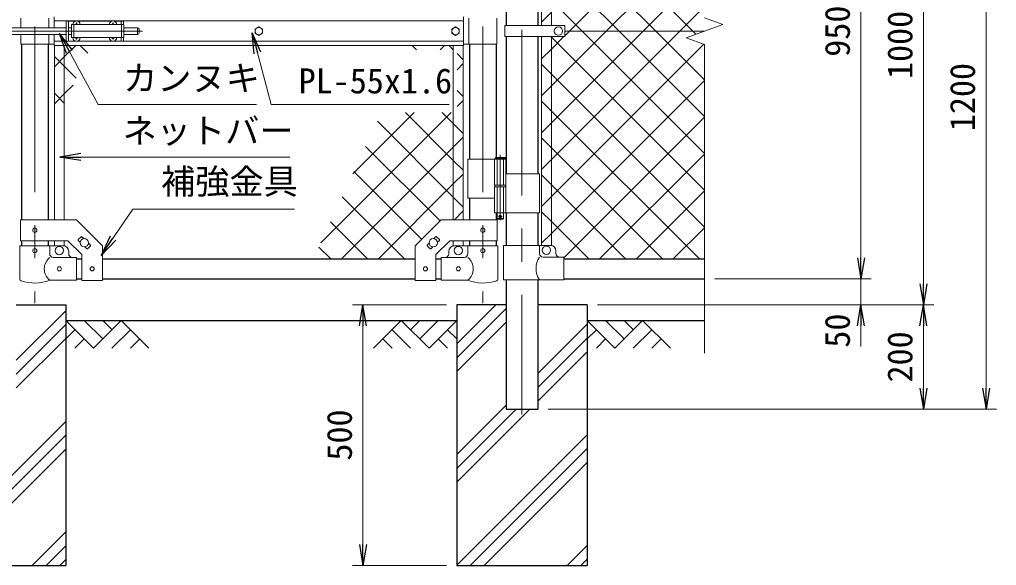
# Model space of a CAD drawing. Units: millimetres, scale not verified. Extents: x -4200 to 4200, y -2970 to 2970.
# Drawn here: x -2565 to -692, y -1039 to 9 of the extents above; entities that cross this region are included whole.
import ezdxf
from ezdxf.enums import TextEntityAlignment as Align

# ---------------------------------------------------------------- set-up
doc = ezdxf.new("R2010")
doc.units = ezdxf.units.MM
doc.header["$LTSCALE"] = 10
doc.linetypes.add('DASHED', pattern=[7.5, 6, -1.5])
doc.linetypes.add('USER1', pattern=[50.8, 31.75, -6.35, 6.35, -6.35])
for name, color, linetype, lineweight in [('0-1_D-BMK', 2, 'USER1', 13), ('0-2_D-STR1', 1, 'Continuous', 25), ('0-3_D-STR3', 3, 'Continuous', 13), ('0-4_D-DCR-HCH', 7, 'Continuous', 13), ('0-5_D-BGD', 7, 'Continuous', 25), ('0-6_D-STR4', 7, 'Continuous', 25), ('0-7_D-STR-DIM', 7, 'Continuous', 13), ('0-A_D-STR2', 7, 'Continuous', 13), ('0-B_D-STR-TXT', 7, 'Continuous', 13)]:
    doc.layers.add(name, color=color, linetype=linetype, lineweight=lineweight)
doc.layers.add('0-8_0', color=7, linetype='Continuous')
doc.styles.add('ＭＳ ゴシック', font='')
doc.styles.get('ＭＳ ゴシック').set_extended_font_data('MS Gothic')

# ---------------------------------------------------------------- blocks, each defined once
blk = doc.blocks.new('_Open')
at = {"layer": '0-8_0'}
blk.add_line((-10, 1.667), (0, 0), dxfattribs=at)
blk.add_lwpolyline([(-10, -1.667), (0, 0), (-10, 0)], dxfattribs=at)

msp = doc.modelspace()

# ---------------------------------------------------------------- linework, layer by layer
at = {"layer": '0-1_D-BMK'}
for p, q in [((-2535.9, 503.1), (-2535.9, -535.29)), ((-1676.7, 503.1), (-1676.7, -535.29)), ((-1601.55, 496.61), (-1601.55, -749.21)), ((-2646.59, -13.63), (-2326.59, -13.63)), ((-1643.14, -251.21), (-1643.14, -376.1)), ((-1646.76, -369.13), (-1639.51, -369.13))]:
    msp.add_line(p, q, dxfattribs=at)
at = {"layer": '0-2_D-STR1'}
for p, q in [((-1631.8, 203.87), (-1631.8, -3.13)), ((-1571.3, 203.87), (-1571.3, -3.13)), ((-1631.8, -24.13), (-1631.8, -287.13)), ((-1571.3, -24.13), (-1571.3, -287.13)), ((-2561.3, -38.63), (-2561.3, -375.58)), ((-2510.5, -38.63), (-2510.5, -375.58)), ((-1702.1, -38.63), (-1702.1, -259.13)), ((-1651.3, -38.63), (-1651.3, -256.13)), ((-1702.1, -334.13), (-1702.1, -375.58)), ((-1651.3, -362.13), (-1651.3, -375.58)), ((-1631.8, -362.13), (-1631.8, -424.93)), ((-1571.3, -362.13), (-1571.3, -424.93)), ((-2561.3, -415.58), (-2561.3, -425.63)), ((-2510.5, -415.58), (-2510.5, -425.63)), ((-1702.1, -415.58), (-1702.1, -425.63)), ((-1651.3, -415.58), (-1651.3, -425.63)), ((-2455.9, -450.63), (-2445.9, -450.63)), ((-2405.9, -450.63), (-1806.7, -450.63)), ((-1766.7, -450.63), (-1756.7, -450.63)), ((-1521.55, -450.63), (-1251.55, -450.63)), ((-2455.9, -488.63), (-2445.9, -488.63)), ((-2405.9, -488.63), (-1806.7, -488.63)), ((-1766.7, -488.63), (-1756.7, -488.63)), ((-1631.8, -490.93), (-1631.8, -738.63)), ((-1571.3, -490.93), (-1571.3, -738.63)), ((-1521.55, -488.63), (-1251.55, -488.63)), ((-1631.8, -738.63), (-1571.3, -738.63))]:
    msp.add_line(p, q, dxfattribs=at)
at = {"layer": '0-3_D-STR3'}
for p, q in [((-1564.05, 399.07), (-1564.05, -3.13)), ((-1545.05, 399.07), (-1545.05, -3.13)), ((-2562.9, 11.37), (-2562.9, -7.13)), ((-2508.9, 11.37), (-2508.9, -7.13)), ((-2498.8, -7.13), (-2498.8, 13.87)), ((-2498.8, 5.87), (-1713.8, 5.87)), ((-2475.9, 5.37), (-2475.9, -32.63)), ((-2475.9, 5.37), (-2458.49, 5.37)), ((-2471.4, 5.37), (-2471.4, -32.63)), ((-2456.29, 2.02), (-2456.31, 0.72)), ((-2456.29, 2.02), (-2455.5, 2.02)), ((-2455.5, 2.02), (-2455.48, 0.72)), ((-2453.3, 5.37), (-2388.49, 5.37)), ((-2386.29, 2.02), (-2386.31, 0.72)), ((-2386.29, 2.02), (-2385.5, 2.02)), ((-2385.5, 2.02), (-2385.48, 0.72)), ((-2383.3, 5.37), (-2365.9, 5.37)), ((-2370.4, 5.37), (-2370.4, -1.13)), ((-2365.9, 5.37), (-2365.9, -1.13)), ((-1713.8, -41.13), (-1713.8, 13.87)), ((-1703.7, 11.37), (-1703.7, -38.63)), ((-1649.7, 11.37), (-1649.7, -38.63)), ((-2599.25, -7.13), (-2475.9, -7.13)), ((-2471.4, -7.13), (-2465.4, -7.13)), ((-2465.4, -1.13), (-2465.4, -26.13)), ((-2465.4, -1.13), (-2365.4, -1.13)), ((-2457.75, -0.72), (-2459.05, -0.74)), ((-2459.05, -0.74), (-2459.05, -1.13)), ((-2387.75, -0.72), (-2389.05, -0.74)), ((-2389.05, -0.74), (-2389.05, -1.13)), ((-2384.04, -0.72), (-2382.75, -0.74)), ((-2382.75, -0.74), (-2382.75, -1.13)), ((-2365.4, -1.13), (-2365.4, -26.13)), ((-2365.4, -7.13), (-2338.9, -7.13)), ((-2338.9, -7.13), (-2338.9, -20.13)), ((-2335.9, -10.13), (-2335.9, -17.13)), ((-1634.35, -3.13), (-1634.35, -24.13)), ((-1634.35, -3.13), (-1519.55, -3.13)), ((-1519.55, -3.13), (-1519.55, -24.13)), ((-1251.55, -13.63), (-1519.55, -13.63)), ((-2599.25, -20.13), (-2475.9, -20.13)), ((-2562.9, -20.13), (-2562.9, -38.63)), ((-2508.9, -20.13), (-2508.9, -38.63)), ((-2498.8, -41.13), (-2498.8, -20.13)), ((-2498.8, -33.13), (-1713.8, -33.13)), ((-2475.9, -32.63), (-2458.49, -32.63)), ((-2471.4, -20.13), (-2465.4, -20.13)), ((-2465.4, -26.13), (-2365.4, -26.13)), ((-2459.05, -26.53), (-2459.05, -26.13)), ((-2457.75, -26.55), (-2459.05, -26.53)), ((-2456.29, -29.28), (-2456.31, -27.99)), ((-2456.29, -29.28), (-2455.5, -29.28)), ((-2455.5, -29.28), (-2455.48, -27.99)), ((-2454.04, -26.55), (-2452.75, -26.53)), ((-2453.3, -32.63), (-2388.49, -32.63)), ((-2452.75, -26.53), (-2452.75, -26.13)), ((-2389.05, -26.53), (-2389.05, -26.13)), ((-2387.75, -26.55), (-2389.05, -26.53)), ((-2386.29, -29.28), (-2386.31, -27.99)), ((-2386.29, -29.28), (-2385.5, -29.28)), ((-2385.5, -29.28), (-2385.48, -27.99)), ((-2384.04, -26.55), (-2382.75, -26.53)), ((-2383.3, -32.63), (-2365.9, -32.63)), ((-2382.75, -26.53), (-2382.75, -26.13)), ((-2370.4, -26.13), (-2370.4, -32.63)), ((-2365.9, -26.13), (-2365.9, -32.63)), ((-2365.4, -20.13), (-2338.9, -20.13)), ((-1634.35, -24.13), (-1519.55, -24.13)), ((-1564.05, -424.93), (-1564.05, -24.13)), ((-1545.05, -424.93), (-1545.05, -24.13)), ((-2562.9, -38.63), (-2498.8, -38.63)), ((-2498.8, -41.13), (-1713.8, -41.13)), ((-2498.4, -41.13), (-2498.4, -375.58)), ((-2479.4, -41.13), (-2479.4, -375.58)), ((-1733.2, -41.13), (-1733.2, -375.58)), ((-1714.2, -41.13), (-1714.2, -375.58)), ((-1649.7, -38.63), (-1713.8, -38.63)), ((-1705.25, -259.13), (-1705.25, -334.13)), ((-1705.25, -259.13), (-1632.34, -259.13)), ((-1653.94, -259.13), (-1653.94, -309.13)), ((-1633.14, -257.13), (-1653.14, -257.13)), ((-1652.14, -256.13), (-1634.14, -256.13)), ((-1633.14, -257.13), (-1634.14, -256.13)), ((-1633.14, -257.13), (-1633.14, -259.13)), ((-1632.34, -259.13), (-1632.34, -309.13)), ((-1632.34, -287.13), (-1568, -287.13)), ((-1568, -287.13), (-1568, -362.13)), ((-1653.94, -309.13), (-1632.34, -309.13)), ((-1653.94, -312.13), (-1632.34, -312.13)), ((-1653.94, -312.13), (-1653.94, -362.13)), ((-1653.64, -309.13), (-1653.64, -312.13)), ((-1653.64, -312.13), (-1632.64, -312.13)), ((-1632.64, -309.13), (-1632.64, -312.13)), ((-1632.34, -312.13), (-1632.34, -362.13)), ((-1705.25, -334.13), (-1654.05, -334.13)), ((-1653.94, -362.13), (-1568, -362.13)), ((-1649.14, -362.13), (-1649.14, -373.13)), ((-1648.14, -374.13), (-1649.14, -373.13)), ((-1648.14, -374.13), (-1638.14, -374.13)), ((-1638.14, -374.13), (-1637.14, -373.13)), ((-2563.6, -415.58), (-2563.6, -375.58)), ((-1649, -415.58), (-1649, -375.58)), ((-2452.56, -413.57), (-2446.91, -407.92)), ((-2445.49, -407.92), (-2441.78, -411.63)), ((-1767.1, -407.92), (-1770.82, -411.63)), ((-1760.03, -413.57), (-1765.69, -407.92)), ((-2564.45, -425.63), (-2507.35, -425.63)), ((-2564.45, -425.63), (-2564.45, -489.33)), ((-2563.6, -415.58), (-2472.46, -415.58)), ((-2507.35, -425.63), (-2507.35, -440.63)), ((-2507.35, -425.63), (-2480.9, -425.63)), ((-2498.4, -415.58), (-2498.4, -425.63)), ((-2479.4, -415.58), (-2479.4, -425.63)), ((-2472.46, -415.58), (-2445.9, -442.15)), ((-2452.56, -414.99), (-2448.85, -418.7)), ((-2440.02, -427.53), (-2436.3, -431.25)), ((-2434.89, -431.25), (-2429.23, -425.59)), ((-2432.94, -420.46), (-2429.23, -424.18)), ((-2405.9, -491.83), (-2405.9, -425.58)), ((-1806.7, -491.83), (-1806.7, -425.58)), ((-1779.65, -420.46), (-1783.36, -424.18)), ((-1777.71, -431.25), (-1783.36, -425.59)), ((-1772.58, -427.53), (-1776.29, -431.25)), ((-1740.13, -415.58), (-1766.7, -442.15)), ((-1760.03, -414.99), (-1763.74, -418.7)), ((-1649, -415.58), (-1740.13, -415.58)), ((-1733.2, -415.58), (-1733.2, -425.63)), ((-1705.25, -425.63), (-1731.7, -425.63)), ((-1714.2, -415.58), (-1714.2, -425.63)), ((-1648.15, -425.63), (-1705.25, -425.63)), ((-1705.25, -425.63), (-1705.25, -440.63)), ((-1648.15, -425.63), (-1648.15, -489.33)), ((-1637.25, -424.93), (-1546.55, -424.93)), ((-1637.25, -424.93), (-1637.25, -490.93)), ((-1568.15, -424.93), (-1568.15, -439.93)), ((-2455.9, -447.63), (-2500.35, -447.63)), ((-2470.9, -440.63), (-2470.9, -435.63)), ((-2455.9, -491.63), (-2455.9, -447.63)), ((-2445.9, -491.83), (-2445.9, -442.15)), ((-1766.7, -491.83), (-1766.7, -442.15)), ((-1756.7, -447.63), (-1712.25, -447.63)), ((-1756.7, -491.63), (-1756.7, -447.63)), ((-1741.7, -440.63), (-1741.7, -435.63)), ((-1561.15, -446.93), (-1521.55, -446.93)), ((-1536.55, -434.93), (-1536.55, -439.93)), ((-1521.55, -446.93), (-1521.55, -490.93)), ((-2455.9, -491.63), (-2507.35, -491.63)), ((-2445.9, -491.83), (-2405.9, -491.83)), ((-1766.7, -491.83), (-1806.7, -491.83)), ((-1756.7, -491.63), (-1705.25, -491.63)), ((-1637.25, -490.93), (-1521.55, -490.93))]:
    msp.add_line(p, q, dxfattribs=at)
at = {"layer": '0-3_D-STR3', "linetype": 'DASHED'}
for p, q in [((-2460.9, -1.13), (-2460.9, -26.13)), ((-2369.9, -1.13), (-2369.9, -26.13)), ((-1649.44, -259.13), (-1649.44, -309.13)), ((-1636.84, -259.13), (-1636.84, -309.13)), ((-1649.44, -312.13), (-1649.44, -362.13)), ((-1636.84, -312.13), (-1636.84, -362.13))]:
    msp.add_line(p, q, dxfattribs=at)
at = {"layer": '0-3_D-STR3'}
for points in [[(-2454.04, -0.72), (-2452.75, -0.74), (-2452.75, -1.13)], [(-1652.14, -256.13), (-1653.14, -257.13), (-1653.14, -259.13)], [(-1637.14, -362.13), (-1637.14, -373.13), (-1649.14, -373.13)], [(-2563.6, -375.58), (-2455.9, -375.58), (-2405.9, -425.58)], [(-1649, -375.58), (-1756.7, -375.58), (-1806.7, -425.58)]]:
    msp.add_lwpolyline(points, dxfattribs=at)
for points in [[(-2106.3, -5.53), (-2113.31, -9.58), (-2113.31, -17.68), (-2106.3, -21.73), (-2099.28, -17.68), (-2099.28, -9.58)], [(-1728.8, -5.53), (-1735.81, -9.58), (-1735.81, -17.68), (-1728.8, -21.73), (-1721.78, -17.68), (-1721.78, -9.58)]]:
    msp.add_lwpolyline(points, close=True, dxfattribs=at)
for centre, radius in [((-2106.3, -13.63), 7.03), ((-1728.8, -13.63), 7.03), ((-1531.55, -13.63), 8), ((-1643.14, -369.13), 2.5), ((-2535.9, -395.58), 4), ((-1676.7, -395.58), 4), ((-2440.9, -419.58), 8), ((-1771.7, -419.58), 8), ((-2535.9, -434.63), 4), ((-2488.9, -434.63), 8), ((-1723.7, -434.63), 8), ((-1676.7, -434.63), 4), ((-1554.55, -433.93), 8), ((-2488.9, -469.63), 4), ((-2425.9, -469.58), 4), ((-1786.7, -469.58), 4), ((-1723.7, -469.63), 4)]:
    msp.add_circle(centre, radius, dxfattribs=at)
for centre, radius, start, end in [((-2455.9, -1.13), 7, 0, 180), ((-2457.8, 0.77), 1.49, 270, 0), ((-2453.99, 0.77), 1.49, 180, 270), ((-2385.9, -1.13), 7, 0, 180), ((-2387.8, 0.77), 1.49, 270, 0), ((-2383.99, 0.77), 1.49, 180, 270), ((-2338.9, -10.13), 3, 0, 90), ((-2338.9, -17.13), 3, 270, 0), ((-2455.9, -26.13), 7, 180, 0), ((-2457.8, -28.04), 1.49, 0, 90), ((-2453.99, -28.04), 1.49, 90, 180), ((-2385.9, -26.13), 7, 180, 0), ((-2387.8, -28.04), 1.49, 0, 90), ((-2383.99, -28.04), 1.49, 90, 180), ((-2446.2, -408.62), 1, 45, 135), ((-1766.39, -408.62), 1, 45, 135), ((-2480.9, -435.63), 10, 0, 90), ((-2451.86, -414.28), 1, 135, 225), ((-2429.94, -424.89), 1, 315, 45), ((-1782.66, -424.89), 1, 135, 225), ((-1760.74, -414.28), 1, 315, 45), ((-1731.7, -435.63), 10, 90, 180), ((-1546.55, -434.93), 10, 0, 90), ((-2489.15, -469.63), 28.55, 129.59418, 230.40582), ((-2500.35, -440.63), 7, 180, 270), ((-2463.9, -440.63), 7, 180, 270), ((-2435.59, -430.54), 1, 225, 315), ((-1777, -430.54), 1, 225, 315), ((-1748.7, -440.63), 7, 270, 0), ((-1712.25, -440.63), 7, 270, 0), ((-1723.44, -469.63), 28.55, 309.59418, 50.40582), ((-1533.93, -468.93), 40.68, 147.25964, 212.74036), ((-1561.15, -439.93), 7, 180, 270), ((-1529.55, -439.93), 7, 180, 270), ((-2561.15, -489.33), 3.3, 180, 250.77949), ((-2535.9, -416.9), 80, 250.77949, 290.9084), ((-1676.7, -416.9), 80, 249.0916, 289.22051), ((-1651.45, -489.33), 3.3, 289.22051, 0)]:
    msp.add_arc(centre, radius, start, end, dxfattribs=at)
at = {"layer": '0-4_D-DCR-HCH'}
for p, q in [((-1726.55, -613.67), (-1651.5, -538.63)), ((-2571.3, -644.9), (-2476.55, -550.15)), ((-1726.55, -640.19), (-1631.8, -545.44)), ((-2571.3, -671.41), (-2476.55, -576.66)), ((-2423.33, -621.84), (-2476.55, -568.63)), ((-2405.6, -604.11), (-2441.07, -568.63)), ((-2370.12, -568.63), (-2423.33, -621.84)), ((-2387.77, -586.46), (-2405.6, -568.63)), ((-2370.12, -568.63), (-2316.91, -621.84)), ((-1832.97, -568.63), (-1886.18, -621.84)), ((-1832.97, -568.63), (-1779.76, -621.84)), ((-1815.23, -586.37), (-1797.5, -568.63)), ((-1797.5, -604.11), (-1762.02, -568.63)), ((-1779.76, -621.84), (-1726.55, -568.63)), ((-1726.55, -666.71), (-1631.8, -571.96)), ((-1571.3, -670.56), (-1476.55, -575.81)), ((-1423.33, -621.84), (-1476.55, -568.63)), ((-1405.6, -604.11), (-1441.07, -568.63)), ((-1370.12, -568.63), (-1423.33, -621.84)), ((-1387.77, -586.46), (-1405.6, -568.63)), ((-1370.12, -568.63), (-1316.91, -621.84)), ((-2458.81, -586.37), (-2476.55, -604.03)), ((-2352.38, -586.37), (-2388.02, -621.84)), ((-1850.71, -586.37), (-1815.07, -621.84)), ((-1744.28, -586.37), (-1726.55, -604.03)), ((-1458.81, -586.37), (-1476.55, -604.03)), ((-1352.38, -586.37), (-1388.02, -621.84)), ((-2571.3, -697.93), (-2476.55, -603.18)), ((-2441.07, -604.11), (-2458.89, -621.84)), ((-2334.65, -604.11), (-2352.47, -621.84)), ((-1868.44, -604.11), (-1850.63, -621.84)), ((-1762.02, -604.11), (-1744.2, -621.84)), ((-1571.3, -697.07), (-1476.55, -602.32)), ((-1441.07, -604.11), (-1458.89, -621.84)), ((-1334.65, -604.11), (-1352.47, -621.84)), ((-1571.3, -723.59), (-1476.55, -628.84)), ((-1726.55, -825.81), (-1631.8, -731.06)), ((-1726.55, -878.84), (-1586.34, -738.63)), ((-1726.55, -852.32), (-1612.86, -738.63)), ((-2726.55, -1012.28), (-2476.55, -762.28)), ((-2726.38, -1038.63), (-2476.55, -788.79)), ((-1726.55, -1037.94), (-1476.55, -787.94)), ((-2699.87, -1038.63), (-2476.55, -815.31)), ((-1700.72, -1038.63), (-1476.55, -814.45)), ((-1674.21, -1038.63), (-1476.55, -840.97)), ((-2540.77, -1038.63), (-2476.55, -974.41)), ((-2514.25, -1038.63), (-2476.55, -1000.93)), ((-1515.11, -1038.63), (-1476.55, -1000.07)), ((-2487.74, -1038.63), (-2476.55, -1027.44)), ((-1488.59, -1038.63), (-1476.55, -1026.59))]:
    msp.add_line(p, q, dxfattribs=at)
at = {"layer": '0-5_D-BGD'}
for p, q in [((-2476.55, -568.63), (-1726.55, -568.63)), ((-1476.55, -568.63), (-1251.55, -568.63))]:
    msp.add_line(p, q, dxfattribs=at)
at = {"layer": '0-6_D-STR4'}
for p, q in [((-2571.3, -538.63), (-2476.55, -538.63)), ((-2476.55, -538.63), (-2476.55, -1038.63)), ((-1726.55, -538.63), (-1726.55, -1038.63)), ((-1631.8, -538.63), (-1726.55, -538.63)), ((-1476.55, -538.63), (-1571.3, -538.63)), ((-1476.55, -538.63), (-1476.55, -1038.63)), ((-2726.55, -1038.63), (-2476.55, -1038.63)), ((-1726.55, -1038.63), (-1476.55, -1038.63))]:
    msp.add_line(p, q, dxfattribs=at)
at = {"layer": '0-7_D-STR-DIM'}
for p, q in [((-951.55, -448.63), (-951.55, 421.37)), ((-831.55, -498.63), (-831.55, 421.37)), ((-711.55, -698.63), (-711.55, 421.37)), ((-1216.31, -0.81), (-1251.55, 12.02)), ((-1286.78, -26.46), (-1216.31, -0.81)), ((-1251.55, -39.28), (-1286.78, -26.46)), ((-1251.55, -631.63), (-1251.55, -39.28)), ((-951.55, -448.63), (-951.55, -408.63)), ((-1231.55, -488.63), (-931.55, -488.63)), ((-1231.55, -488.63), (-931.55, -488.63)), ((-951.55, -538.63), (-951.55, -488.63)), ((-1746.55, -538.63), (-1926.55, -538.63)), ((-1456.55, -538.63), (-931.55, -538.63)), ((-1456.55, -538.63), (-811.55, -538.63)), ((-1456.55, -538.63), (-811.55, -538.63)), ((-1906.55, -578.63), (-1906.55, -998.63)), ((-951.55, -578.63), (-951.55, -618.63)), ((-831.55, -578.63), (-831.55, -698.63)), ((-1551.3, -738.63), (-691.55, -738.63)), ((-1551.3, -738.63), (-811.55, -738.63)), ((-1746.55, -1038.63), (-1926.55, -1038.63))]:
    msp.add_line(p, q, dxfattribs=at)
at = {"layer": '0-A_D-STR2'}
for p, q in [((-1344.73, -13.63), (-1545.05, 186.68)), ((-1439.98, -13.63), (-1251.55, 174.8)), ((-1415.44, -13.63), (-1545.05, 115.97)), ((-1369.27, -13.63), (-1251.55, 104.09)), ((-1486.15, -13.63), (-1545.05, 45.26)), ((-1564.05, 3.72), (-1545.05, 22.72)), ((-1298.56, -13.63), (-1251.55, 33.38)), ((-1545.05, -118.7), (-1439.98, -13.63)), ((-1545.05, -189.41), (-1369.27, -13.63)), ((-1545.05, -260.12), (-1298.56, -13.63)), ((-1251.55, -248.24), (-1486.15, -13.63)), ((-1251.55, -177.53), (-1415.44, -13.63)), ((-1251.55, -106.82), (-1344.73, -13.63)), ((-2434.02, -55.72), (-2448.6, -41.13)), ((-1803.8, -49.54), (-1811.4, -41.94)), ((-1758.73, -49.54), (-1750.32, -41.13)), ((-2479.4, -81.05), (-2498.4, -62.05)), ((-1714.2, -68.43), (-1726.07, -56.56)), ((-2456.51, -103.94), (-2479.4, -81.05)), ((-1726.07, -87.59), (-1714.2, -75.71)), ((-1714.2, -139.14), (-1726.07, -127.27)), ((-1564.05, -137.7), (-1545.05, -118.7)), ((-2479.4, -151.76), (-2498.4, -132.76)), ((-1726.07, -158.3), (-1714.2, -146.43)), ((-1545.05, -166.87), (-1564.05, -147.87)), ((-2478.99, -152.16), (-2479.4, -151.76)), ((-1261.29, -450.63), (-1545.05, -166.87)), ((-1987.62, -419.85), (-1737.31, -169.54)), ((-1925.83, -287.35), (-1808.02, -169.54)), ((-1733.2, -261.57), (-1825.22, -169.54)), ((-1733.2, -190.86), (-1754.51, -169.54)), ((-1521.55, -448.75), (-1251.55, -178.75)), ((-1714.2, -209.86), (-1733.2, -190.86)), ((-1564.05, -208.41), (-1545.05, -189.41)), ((-1733.2, -236.14), (-1714.2, -217.14)), ((-1545.05, -237.58), (-1564.05, -218.58)), ((-1947.69, -450.63), (-1733.2, -236.14)), ((-1758.65, -377.54), (-1901.35, -234.84)), ((-1332, -450.63), (-1545.05, -237.58)), ((-1714.2, -280.57), (-1733.2, -261.57)), ((-1564.05, -279.12), (-1545.05, -260.12)), ((-1452.72, -450.63), (-1251.55, -249.46)), ((-1794, -412.89), (-1923.83, -283.06)), ((-1733.2, -306.85), (-1714.2, -287.85)), ((-1545.05, -308.29), (-1564.05, -289.29)), ((-1876.98, -450.63), (-1733.2, -306.85)), ((-1402.71, -450.63), (-1545.05, -308.29)), ((-1826.97, -450.63), (-1946.32, -331.28)), ((-1382.01, -450.63), (-1251.55, -320.17)), ((-1731.22, -375.58), (-1714.2, -358.56)), ((-1545.05, -379.01), (-1564.05, -360.01)), ((-1897.68, -450.63), (-1968.81, -379.51)), ((-1473.42, -450.63), (-1545.05, -379.01)), ((-1311.3, -450.63), (-1251.55, -390.88)), ((-1968.39, -450.63), (-1991.29, -427.73))]:
    msp.add_line(p, q, dxfattribs=at)
for points in [[(-1268.02, -19.63), (-1274.02, -13.63), (-1545.05, 257.39), (-1564.05, 276.39)], [(-1519.55, -22.49), (-1510.69, -13.63), (-1251.55, 245.51)], [(-1564.05, -66.99), (-1545.05, -47.99), (-1521.19, -24.13)], [(-1251.55, -318.95), (-1545.05, -25.45), (-1546.37, -24.13)], [(-2498.4, -82.1), (-2479.4, -63.1), (-2457.43, -41.13)], [(-1733.09, -49.54), (-1733.2, -49.43), (-1741.5, -41.13)], [(-1564.05, -349.83), (-1545.05, -330.83), (-1252.98, -38.76)], [(-1251.55, -389.66), (-1545.05, -96.16), (-1564.05, -77.16)], [(-1564.05, -420.54), (-1545.05, -401.54), (-1251.55, -108.04)], [(-2498.4, -152.81), (-2479.4, -133.81), (-2462.6, -117.02)], [(-1714.2, -351.28), (-1733.2, -332.28), (-1878.86, -186.61)]]:
    msp.add_lwpolyline(points, dxfattribs=at)
at = {"layer": '0-B_D-STR-TXT'}
msp.add_line((-2047.05, -255.1), (-2485.64, -255.1), dxfattribs=at)
for points in [[(-2110.53, -154.32), (-2414.5, -154.32), (-2487.31, -19.92)], [(-1741.11, -154.32), (-2082.39, -154.32), (-2118.49, -18.74)], [(-2037.66, -355.22), (-2347.72, -355.22), (-2407.43, -442.36)]]:
    msp.add_lwpolyline(points, dxfattribs=at)

# ---------------------------------------------------------------- block references
at = {"layer": '0-7_D-STR-DIM', "xscale": 4, "yscale": 4}
for p, rotation in [((-951.55, -488.63), 270), ((-951.55, -488.63), 270), ((-831.55, -538.63), 270), ((-1906.55, -538.63), 90), ((-951.55, -538.63), 90), ((-831.55, -538.63), 90), ((-831.55, -738.63), 270), ((-711.55, -738.63), 270), ((-1906.55, -1038.63), 270)]:
    msp.add_blockref('_Open', p, dxfattribs=dict(at, rotation=rotation))
at = {"layer": '0-B_D-STR-TXT', "xscale": 4, "yscale": 4}
for p, rotation in [((-2488.26, -18.16), 118.44451), ((-2119.01, -16.81), 104.91069), ((-2487.64, -255.1), 180), ((-2408.56, -444.01), 235.58239)]:
    msp.add_blockref('_Open', p, dxfattribs=dict(at, rotation=rotation))

# ---------------------------------------------------------------- texts
at = {"layer": '0-7_D-STR-DIM', "style": 'ＭＳ ゴシック'}
for s, p in [('950', (-958.29, -62.76)), ('1000', (-838.29, -105.53)), ('1200', (-718.29, -205.53)), ('50', (-958.29, -620.83)), ('200', (-838.29, -687.63)), ('500', (-1913.29, -837.51))]:
    msp.add_text(s, height=48.09, rotation=90, dxfattribs=at).set_placement(p, align=Align.BOTTOM_LEFT)
at = {"layer": '0-B_D-STR-TXT', "style": 'ＭＳ ゴシック'}
for s, p in [('カンヌキ', (-2366.62, -142.24)), ('PL-55x1.6', (-2029.94, -147.57)), ('ネットバー', (-2367.61, -243.15)), ('補強金具', (-2293.75, -340.6))]:
    msp.add_text(s, height=48.09, dxfattribs=at).set_placement(p, align=Align.BOTTOM_LEFT)

doc.saveas('drawing.dxf')
